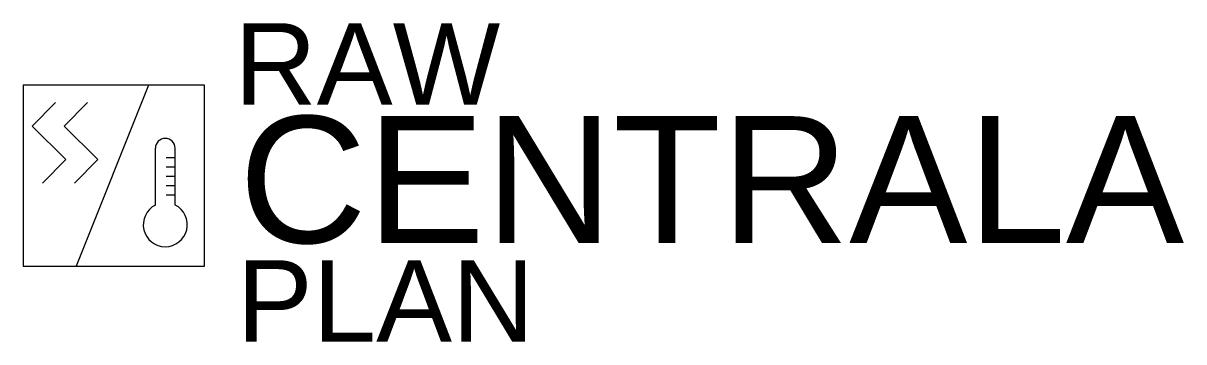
# Model space of a CAD drawing. Header units: millimetres. Extents: x -200 to 2361, y -367 to 337.
import ezdxf

# ---------------------------------------------------------------- set-up
doc = ezdxf.new("R2010")
doc.units = ezdxf.units.MM
doc.header["$LTSCALE"] = 0.25
doc.styles.add('opis_czujki', font='arial.ttf')
doc.styles.add('opis_czujki_2', font='arial.ttf')

msp = doc.modelspace()

# ---------------------------------------------------------------- linework, layer by layer
for p, q in [((-128.4, 161.5), (-180.1, 109.8)), ((-57.9, 161.5), (-109.6, 109.8)), ((-180.1, 109.8), (-105.8, 35.5)), ((-109.6, 109.8), (-35.3, 35.5)), ((91.8, -64.6), (91.8, 60.6)), ((135.3, -64.6), (135.3, 60.6)), ((-157.5, -16.2), (-105.8, 35.5)), ((-87, -16.2), (-35.3, 35.5)), ((135.3, 39.2), (115.5, 39.2)), ((135.3, 18.6), (115.5, 18.6)), ((135.3, -2), (115.5, -2)), ((135.3, -22.6), (115.5, -22.6)), ((135.3, -43.2), (115.5, -43.2))]:
    msp.add_line(p, q)
msp.add_lwpolyline([(-200, -200), (200, -200), (200, 200), (-200, 200)], close=True)
msp.add_lwpolyline([(76.8, 200), (-83.1, -200)])
for centre, radius, start, end in [((113.6, 60.6), 21.8, 0, 180), ((113.6, -108.1), 48.6, 116.5786, 63.4214)]:
    msp.add_arc(centre, radius, start, end)

# ---------------------------------------------------------------- texts
for tag, p, height, style, flags in [('RAW', (266.2, 156.8), 180, 'opis_czujki_2', 9), ('CENTRALA', (275.8, -148.4), 280, 'opis_czujki', 8), ('PLAN', (271.3, -366.6), 180, 'opis_czujki_2', 9)]:
    msp.add_attdef(tag, p, 'xx', height=height, dxfattribs=dict(style=style, flags=flags))

doc.saveas('drawing.dxf')
